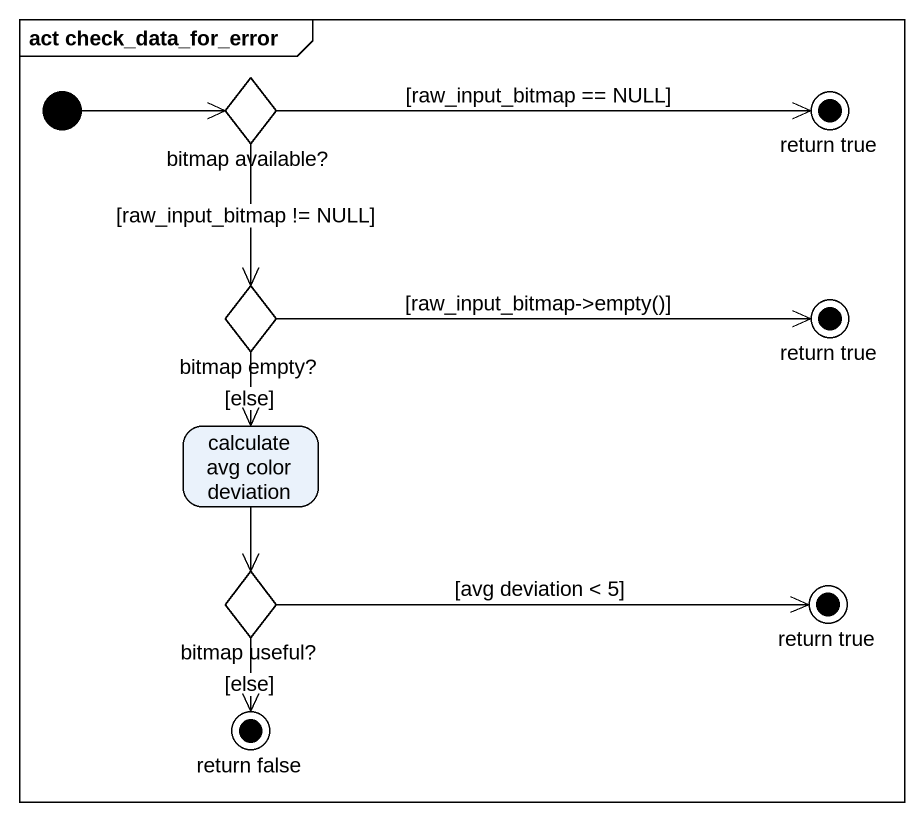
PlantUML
@startuml
mainframe act check_data_for_error
hide empty description
state "bitmap available?" as bitmap_available <<choice>>
state "return true" as return_true <<end>>
state "bitmap empty?" as bitmap_empty <<choice>>
state "return true" as return_true_2 <<end>>
state "calculate avg color deviation" as calculate_avg_color
state "bitmap useful?" as bitmap_useful <<choice>>
state "return true" as return_true_3 <<end>>
state "return false" as return_false <<end>>
[*] -right-> bitmap_available
bitmap_available -right-> return_true : [raw_input_bitmap == NULL]
bitmap_available --> bitmap_empty : [raw_input_bitmap != NULL]
bitmap_empty -right-> return_true_2 : [raw_input_bitmap->empty()]
bitmap_empty --> calculate_avg_color : [else]
calculate_avg_color --> bitmap_useful
bitmap_useful -right-> return_true_3 : [avg deviation < 5]
bitmap_useful --> return_false : [else]
@enduml
